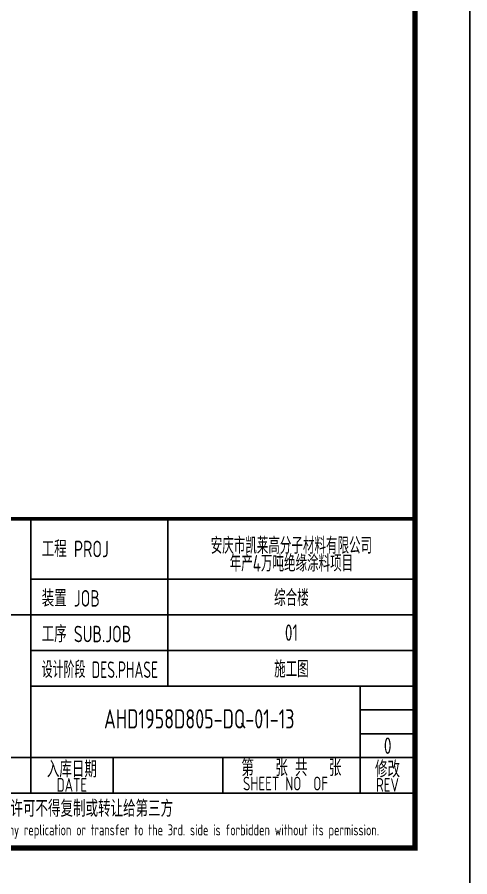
# Model space of a CAD drawing. Extents: x 6250600 to 6678662, y -692028 to -290561.
# Drawn here: x 6453646 to 6461892, y -420149 to -404482 of the extents above; entities that cross this region are included whole.
import ezdxf
from ezdxf.enums import TextEntityAlignment as Align

# ---------------------------------------------------------------- set-up
doc = ezdxf.new("R2010")
doc.units = 0
doc.header["$LTSCALE"] = 1000
doc.header["$MEASUREMENT"] = 0
doc.layers.get('0').update_dxf_attribs({"linetype": 'CONTINUOUS'})
doc.layers.add('AXIS', color=3, linetype='CONTINUOUS')
doc.layers.add('PUB_TITLE', color=4, linetype='CONTINUOUS')
doc.styles.add('AHD', font='sceie.shx', dxfattribs={"width": 0.7, "bigfont": 'sceic.shx'})
doc.styles.add('sceie', font='sceie.shx', dxfattribs={"width": 0.7, "bigfont": 'sceic.shx'})
doc.styles.add('TSSD_Rein', font='Tssdeng.shx', dxfattribs={"width": 0.7, "bigfont": 'hztxt.shx'})

msp = doc.modelspace()

# ---------------------------------------------------------------- linework, layer by layer
for p, q in [((6453892.3, -418623.5), (6453892.3, -413623.5)), ((6456392.3, -416673.5), (6456392.3, -413623.5)), ((6460892.3, -419623.5), (6460892.3, -413623.5)), ((6453892.3, -414723.5), (6460892.3, -414723.5)), ((6442892.3, -415373.5), (6460892.3, -415373.5)), ((6453892.3, -416023.5), (6460892.3, -416023.5)), ((6453892.3, -416673.5), (6460892.3, -416673.5)), ((6459892.3, -418623.5), (6459892.3, -416673.5)), ((6459892.3, -417106.9), (6460892.3, -417106.9)), ((6459892.3, -417540.2), (6460892.3, -417540.2)), ((6442892.3, -417973.5), (6460892.3, -417973.5)), ((6455392.3, -418623.5), (6455392.3, -417973.5)), ((6457392.3, -418623.5), (6457392.3, -417973.5)), ((6442892.3, -418623.5), (6460892.3, -418623.5)), ((6442892.3, -419623.5), (6460892.3, -419623.5))]:
    msp.add_line(p, q)
msp.add_lwpolyline([(6460892.3, -413623.5, 70, 70, 0), (6442892.3, -413623.5, 70, 70, 0), (6442892.3, -419623.5, 0, 0, 0)], format="xyseb")
at = {"layer": 'PUB_TITLE', "color": 4}
msp.add_lwpolyline([(6402492.3, -420623.5), (6461892.3, -420623.5), (6461892.3, -378623.5), (6402492.3, -378623.5)], close=True, dxfattribs=at)
at = {"layer": 'PUB_TITLE', "color": 4, "const_width": 100}
msp.add_lwpolyline([(6404992.3, -419623.5), (6460892.3, -419623.5), (6460892.3, -379623.5), (6404992.3, -379623.5)], close=True, dxfattribs=at)

# ---------------------------------------------------------------- texts
at = {"style": 'AHD'}
for s, width, p in [('工程 PROJ', 0.8, (6454092.3, -414323.5)), ('工程 PROJ', 0.8, (6454092.3, -414323.5)), ('装置 JOB', 0.8, (6454092.3, -415223.5)), ('装置 JOB', 0.8, (6454092.3, -415223.5)), ('工序 SUB.JOB', 0.8, (6454092.3, -415873.5)), ('工序 SUB.JOB', 0.8, (6454092.3, -415873.5)), ('设计阶段 DES.PHASE', 0.7, (6454092.3, -416523.5)), ('设计阶段 DES.PHASE', 0.7, (6454092.3, -416523.5))]:
    msp.add_text(s, height=300, dxfattribs=dict(at, width=width)).set_placement(p)
at = {"style": 'AHD', "width": 0.8}
for s, height, p in [('第   张 共   张', 300, (6458642.3, -418148.5)), ('入库日期', 300, (6454642.3, -418173.5)), ('入库日期', 300, (6454642.3, -418173.5)), ('修改', 300, (6460392.3, -418173.5)), ('修改', 300, (6460392.3, -418173.5)), ('DATE', 250, (6454642.3, -418473.5)), ('DATE', 250, (6454642.3, -418473.5)), ('SHEET NO  OF  ', 250, (6458642.3, -418448.5)), ('SHEET NO  OF  ', 250, (6458642.3, -418448.5)), ('REV', 250, (6460392.3, -418473.5)), ('REV', 250, (6460392.3, -418473.5)), ('本文件专有权属安徽华东化工医药工程有限责任公司所有,未经许可不得复制或转让给第三方', 300, (6451892.3, -418923.5)), ('本文件专有权属安徽华东化工医药工程有限责任公司所有,未经许可不得复制或转让给第三方', 300, (6451892.3, -418923.5)), ('The proprietary right of this document belongs to Anhui Huadong Chemical And Medical Engineering  Co.,Ltd.  and any replication or transfer to the 3rd. side is forbidden without its permission. ', 200, (6451892.3, -419323.5)), ('The proprietary right of this document belongs to Anhui Huadong Chemical And Medical Engineering  Co.,Ltd.  and any replication or transfer to the 3rd. side is forbidden without its permission. ', 200, (6451892.3, -419323.5))]:
    msp.add_text(s, height=height, dxfattribs=at).set_placement(p, align=Align.MIDDLE)
at = {"width": 0.8}
for tag, text, height, style, p in [('AHD1958D805-DQ-01-13', '200320-02-040', 350, 'sceie', (6456963, -417269.8)), ('0', '0', 300, 'AHD', (6460396.3, -417759.6)), ('0', '0', 300, 'AHD', (6460396.3, -417759.6))]:
    msp.add_attdef(tag, text=text, height=height, dxfattribs=dict(at, style=style)).set_placement(p, align=Align.MIDDLE)
at = {"layer": 'AXIS', "style": 'TSSD_Rein', "width": 0.7}
for s, p in [('安庆市凯莱高分子材料有限公司', (6458642.3, -414096)), ('年产4万吨绝缘涂料项目', (6458642.3, -414419)), ('综合楼', (6458642.3, -415048.5)), ('01', (6458642.3, -415698.5)), ('施工图', (6458642.3, -416348.5))]:
    msp.add_text(s, height=300, dxfattribs=at).set_placement(p, align=Align.MIDDLE)

doc.saveas('drawing.dxf')
